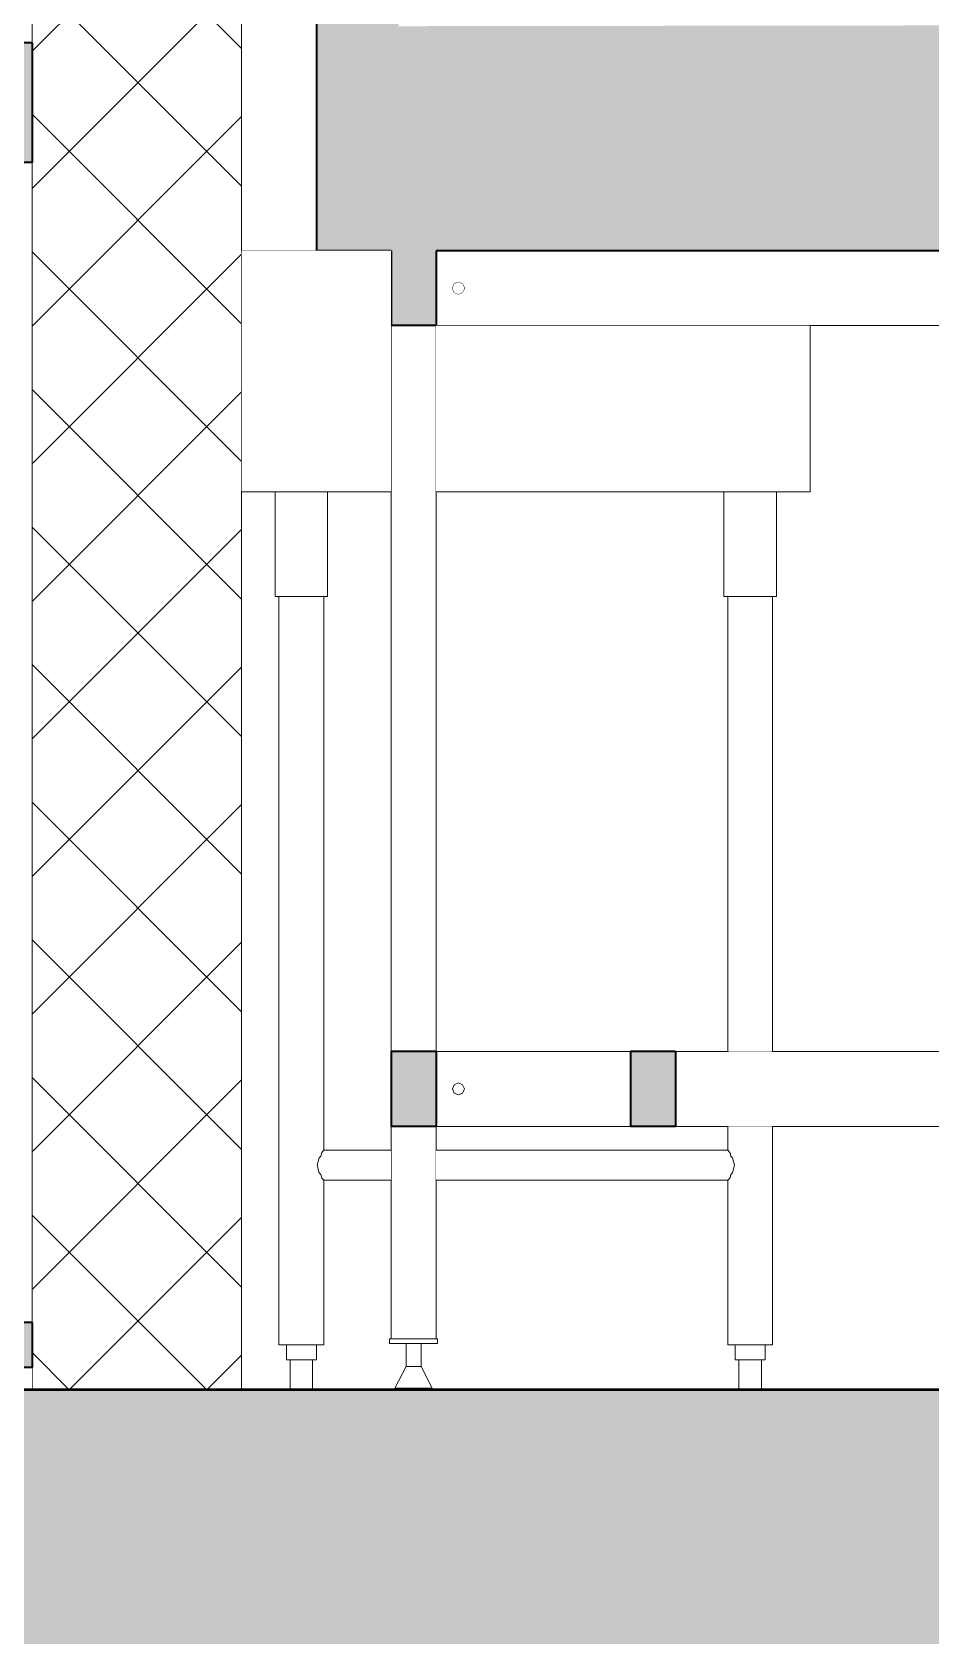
# Model space of a CAD drawing. Header units: millimetres. Extents: x -48147 to 1403542, y -455564 to 18123.
# Drawn here: x 1382604 to 1383205, y -450157 to -449085 of the extents above; entities that cross this region are included whole.
import ezdxf

# ---------------------------------------------------------------- set-up
doc = ezdxf.new("R2010")
doc.units = ezdxf.units.MM
doc.header["$MEASUREMENT"] = 0
doc.linetypes.add('Dashed', pattern=[2822.222233, 1411.111116, -1411.111116])
doc.linetypes.add('Wipeout_Contour', pattern=[1000, 0, -1000])
for name, color, linetype, lineweight, true_color in [('0_Pen_No__105', 7, 'Continuous', 15, 0xa6a6a6), ('A-230-M_FLOOR.IFC Import_Pen_No__109', 7, 'Continuous', 15, 0xa6a6a6), ('A-230-M_FLOOR.IFC Import_Pen_No__29', 7, 'Continuous', 50, 0x2a2a2a), ('New_A-25-M_Wall_Int_Pen_No__107', 7, 'Continuous', 15, 0xa6a6a6), ('New_A-35-M_FFE_Fixed_Pen_No__104', 7, 'Continuous', 15, 0xa6a6a6), ('New_A-35-M_FFE_Fixed_Pen_No__44', 7, 'Continuous', 35, 0x444444), ('New_A-35-M_FFE_Fixed_Pen_No__75', 7, 'Continuous', 20, 0x606060)]:
    doc.layers.add(name, color=color, linetype=linetype, lineweight=lineweight, true_color=true_color)
for name, color, linetype in [('A-230-M_FLOOR.IFC Import', 7, 'Continuous'), ('New_A-25-M_Wall_Int', 7, 'Continuous'), ('New_A-35-M_FFE_Fixed', 7, 'Continuous')]:
    doc.layers.add(name, color=color, linetype=linetype)
doc.layers.add('New_A-25-M_Wall_Int_Pen_No__1', color=7, linetype='Continuous', lineweight=13)
doc.layers.add('New_A-35-M_FFE_Fixed_Pen_No__1', color=7, linetype='Continuous', lineweight=13)

# ---------------------------------------------------------------- blocks, each defined once
blk = doc.blocks.new('Section Elem_76_1', base_point=(1418663.2, -449992.5))
at = {"color": 254, "linetype": 'Wipeout_Contour', "lineweight": 0, "ltscale": 36363434.3438254}
blk.add_wipeout([(1382744.3, -446992.5), (1382744.3, -447572.5), (1383452.9, -447572.5), (1383462.1, -447700), (1383463.3, -447702.5), (1383453.9, -447572.5), (1383553.9, -447572.5), (1383558.9, -447572.2), (1383587.9, -447972.2), (1383582.9, -447972.5), (1383674.3, -449231.5), (1383574.3, -449231.5), (1383572.8, -449211.5), (1383571.8, -449211.5), (1383573.3, -449231.5), (1383544.3, -449231.5), (1383544.3, -449958.5), (1383545.3, -449958.5), (1383545.3, -449961.5), (1383534.3, -449961.5), (1383534.3, -449977), (1383541.8, -449991.5), (1383541.8, -449992.5), (1384899.2, -449992.5), (1384899.2, -446992.5)], dxfattribs=at).dxf.layer = 'New_A-25-M_Wall_Int'
at = {"color": 254, "linetype": 'Wipeout_Contour', "lineweight": 0, "ltscale": 11635253.13459383}
blk.add_wipeout([(1383101.8, -449462.5), (1383099.3, -449462.5), (1383099.3, -449766.5), (1383514.3, -449766.5), (1383514.3, -449281.5), (1383124.3, -449281.5), (1383124.3, -449392.5), (1383101.8, -449392.5)], dxfattribs=at).dxf.layer = 'New_A-25-M_Wall_Int'
at = {"color": 254, "linetype": 'Wipeout_Contour', "lineweight": 0, "ltscale": 14540712.39227851}
blk.add_wipeout([(1382766.8, -449392.5), (1382744.3, -449392.5), (1382744.3, -449992.5), (1382776.8, -449992.5), (1382776.8, -449972.5), (1382774.3, -449972.5), (1382774.3, -449962.5), (1382769.3, -449962.5), (1382769.3, -449462.5), (1382766.8, -449462.5)], dxfattribs=at).dxf.layer = 'New_A-25-M_Wall_Int'
at = {"color": 254, "linetype": 'Wipeout_Contour', "lineweight": 0, "ltscale": 8724347.494460471}
blk.add_wipeout([(1382801.8, -449462.5), (1382799.3, -449462.5), (1382799.3, -449832.5), (1382844.3, -449832.5), (1382844.3, -449392.5), (1382801.8, -449392.5)], dxfattribs=at).dxf.layer = 'New_A-25-M_Wall_Int'
at = {"color": 254, "linetype": 'Wipeout_Contour', "lineweight": 0, "ltscale": 8725379.560985047}
blk.add_wipeout([(1382874.3, -449392.5), (1382874.3, -449766.5), (1383069.3, -449766.5), (1383069.3, -449462.5), (1383066.8, -449462.5), (1383066.8, -449392.5)], dxfattribs=at).dxf.layer = 'New_A-25-M_Wall_Int'
at = {"color": 254, "linetype": 'Wipeout_Contour', "lineweight": 0, "ltscale": 11633593.17011521}
blk.add_wipeout([(1382885.3, -449791.5), (1382886.4, -449794.4), (1382889.3, -449795.5), (1382892.1, -449794.4), (1382893.3, -449791.5), (1382892.1, -449788.7), (1382889.3, -449787.5), (1382886.4, -449788.7)], dxfattribs=at).dxf.layer = 'New_A-25-M_Wall_Int'
at = {"color": 254, "linetype": 'Wipeout_Contour', "lineweight": 0, "ltscale": 5817151.231952884}
blk.add_wipeout([(1382874.3, -449832.5), (1383069.3, -449832.5), (1383069.3, -449816.5), (1382874.3, -449816.5)], dxfattribs=at).dxf.layer = 'New_A-25-M_Wall_Int'
at = {"color": 254, "linetype": 'Wipeout_Contour', "lineweight": 0, "ltscale": 20365424.71382588}
blk.add_wipeout([(1383091.8, -449972.5), (1383091.8, -449992.5), (1383516.8, -449992.5), (1383516.8, -449991.5), (1383524.3, -449977), (1383524.3, -449961.5), (1383513.3, -449961.5), (1383513.3, -449958.5), (1383514.3, -449958.5), (1383514.3, -449816.5), (1383099.3, -449816.5), (1383099.3, -449962.5), (1383094.3, -449962.5), (1383094.3, -449972.5)], dxfattribs=at).dxf.layer = 'New_A-25-M_Wall_Int'
at = {"color": 254, "linetype": 'Wipeout_Contour', "lineweight": 0, "ltscale": 20358638.58444633}
blk.add_wipeout([(1382791.8, -449972.5), (1382791.8, -449992.5), (1382846.8, -449992.5), (1382846.8, -449991.5), (1382854.3, -449977), (1382854.3, -449961.5), (1382843.3, -449961.5), (1382843.3, -449958.5), (1382844.3, -449958.5), (1382844.3, -449852.5), (1382799.3, -449852.5), (1382799.3, -449962.5), (1382794.3, -449962.5), (1382794.3, -449972.5)], dxfattribs=at).dxf.layer = 'New_A-25-M_Wall_Int'
at = {"color": 254, "linetype": 'Wipeout_Contour', "lineweight": 0, "ltscale": 20360412.29561377}
blk.add_wipeout([(1382875.3, -449961.5), (1382864.3, -449961.5), (1382864.3, -449977), (1382871.8, -449991.5), (1382871.8, -449992.5), (1383076.8, -449992.5), (1383076.8, -449972.5), (1383074.3, -449972.5), (1383074.3, -449962.5), (1383069.3, -449962.5), (1383069.3, -449852.5), (1382874.3, -449852.5), (1382874.3, -449958.5), (1382875.3, -449958.5)], dxfattribs=at).dxf.layer = 'New_A-25-M_Wall_Int'
blk = doc.blocks.new('Section Elem_83_1', base_point=(1418663.2, -449992.5))
at = {"layer": 'New_A-35-M_FFE_Fixed_Pen_No__1', "linetype": 'Continuous'}
for p, q in [((1382886.4, -449253.7), (1382885.3, -449256.5)), ((1382889.3, -449252.5), (1382886.4, -449253.7)), ((1382892.1, -449253.7), (1382889.3, -449252.5)), ((1382893.3, -449256.5), (1382892.1, -449253.7)), ((1382885.3, -449256.5), (1382886.4, -449259.4)), ((1382886.4, -449259.4), (1382889.3, -449260.5)), ((1382889.3, -449260.5), (1382892.1, -449259.4)), ((1382892.1, -449259.4), (1382893.3, -449256.5)), ((1382886.4, -449788.7), (1382885.3, -449791.5)), ((1382889.3, -449787.5), (1382886.4, -449788.7)), ((1382892.1, -449788.7), (1382889.3, -449787.5)), ((1382893.3, -449791.5), (1382892.1, -449788.7)), ((1382885.3, -449791.5), (1382886.4, -449794.4)), ((1382886.4, -449794.4), (1382889.3, -449795.5)), ((1382889.3, -449795.5), (1382892.1, -449794.4)), ((1382892.1, -449794.4), (1382893.3, -449791.5))]:
    blk.add_line(p, q, dxfattribs=at)
at = {"layer": 'New_A-35-M_FFE_Fixed_Pen_No__44', "linetype": 'Continuous'}
blk.add_line((1383004.3, -449766.5), (1383004.3, -449816.5), dxfattribs=at)
at = {"color": 254, "linetype": 'Wipeout_Contour', "lineweight": 0, "ltscale": 14536719.58055983}
blk.add_wipeout([(1382744.3, -447572.5), (1382744.3, -449231.5), (1382794.3, -449231.5), (1382794.3, -447682.5), (1382829.3, -447682.5), (1382829.3, -447647.5), (1383079.3, -447647.5), (1383079.3, -447682.5), (1383194.3, -447682.5), (1383194.3, -447572.5)], dxfattribs=at).dxf.layer = 'New_A-35-M_FFE_Fixed'
at = {"color": 254, "linetype": 'Wipeout_Contour', "lineweight": 0, "ltscale": 5816351.669195553}
blk.add_wipeout([(1382844.3, -449281.5), (1382844.3, -449766.5), (1382874.3, -449766.5), (1382874.3, -449281.5)], dxfattribs=at).dxf.layer = 'New_A-35-M_FFE_Fixed'
at = {"color": 254, "linetype": 'Wipeout_Contour', "lineweight": 0, "ltscale": 5818261.095873208}
blk.add_wipeout([(1383514.3, -449766.5), (1383034.3, -449766.5), (1383034.3, -449816.5), (1383514.3, -449816.5)], dxfattribs=at).dxf.layer = 'New_A-35-M_FFE_Fixed'
at = {"color": 254, "linetype": 'Wipeout_Contour', "lineweight": 0, "ltscale": 5816886.196015237}
blk.add_wipeout([(1382855.7, -449961.5), (1382854.3, -449961.5), (1382854.3, -449977), (1382855.7, -449977)], dxfattribs=at).dxf.layer = 'New_A-35-M_FFE_Fixed'
at = {"layer": 'New_A-35-M_FFE_Fixed_Pen_No__104', "linetype": 'Continuous'}
for points in [[(1382794.3, -447702.5), (1382794.3, -449231.5), (1382849.3, -449231.5), (1382849.3, -447702.5)], [(1383595.6, -449111.5), (1383595.6, -449110.5), (1383586.8, -449089.3), (1383565.6, -449080.5), (1382849.3, -449081.5), (1382849.3, -449111.5)], [(1382849.3, -449231.5), (1383565.6, -449231.5), (1383565.6, -449111.5), (1382849.3, -449111.5)], [(1382874.3, -449281.5), (1382874.3, -449231.5), (1382844.3, -449231.5), (1382844.3, -449281.5)], [(1383034.3, -449816.5), (1383034.3, -449766.5), (1383004.3, -449766.5), (1383004.3, -449816.5)]]:
    blk.add_hatch(color=256, dxfattribs=at).paths.add_polyline_path(points)
at = {"layer": 'New_A-35-M_FFE_Fixed_Pen_No__1', "linetype": 'Continuous'}
for p, q in [((1382744.3, -449231.5), (1382794.3, -449231.5)), ((1382844.3, -449766.5), (1382844.3, -449281.5)), ((1382874.3, -449766.5), (1382874.3, -449281.5)), ((1382874.3, -449281.5), (1383514.3, -449281.5)), ((1383004.3, -449766.5), (1382874.3, -449766.5)), ((1383514.3, -449766.5), (1383034.3, -449766.5)), ((1383514.3, -449816.5), (1383034.3, -449816.5))]:
    blk.add_line(p, q, dxfattribs=at)
at = {"layer": 'New_A-35-M_FFE_Fixed_Pen_No__44', "linetype": 'Continuous'}
for p, q in [((1382844.3, -449231.5), (1382794.3, -449231.5)), ((1382844.3, -449231.5), (1382844.3, -449281.5)), ((1382874.3, -449231.5), (1382874.3, -449281.5)), ((1383565.6, -449231.5), (1382874.3, -449231.5)), ((1382874.3, -449281.5), (1382844.3, -449281.5)), ((1382874.3, -449766.5), (1382844.3, -449766.5)), ((1383034.3, -449766.5), (1383004.3, -449766.5)), ((1383034.3, -449766.5), (1383034.3, -449816.5)), ((1383034.3, -449816.5), (1383004.3, -449816.5))]:
    blk.add_line(p, q, dxfattribs=at)
at = {"layer": 'New_A-35-M_FFE_Fixed_Pen_No__44', "linetype": 'Continuous', "flags": 128}
blk.add_lwpolyline([(1382794.3, -447682.5), (1382794.3, -447702.5), (1382794.3, -449231.5)], dxfattribs=at)
at = {"color": 254, "linetype": 'Wipeout_Contour', "lineweight": 0, "ltscale": 5816895.705264596}
blk.add_wipeout([(1382859.3, -449961.5), (1382855.7, -449961.5), (1382855.7, -449977), (1382859.3, -449977)], dxfattribs=at).dxf.layer = 'New_A-35-M_FFE_Fixed'
at = {"color": 254, "linetype": 'Wipeout_Contour', "lineweight": 0, "ltscale": 5816909.153372833}
blk.add_wipeout([(1382862.8, -449961.5), (1382859.3, -449961.5), (1382859.3, -449977), (1382862.8, -449977)], dxfattribs=at).dxf.layer = 'New_A-35-M_FFE_Fixed'
at = {"color": 254, "linetype": 'Wipeout_Contour', "lineweight": 0, "ltscale": 5816918.662620527}
blk.add_wipeout([(1382864.3, -449961.5), (1382862.8, -449961.5), (1382862.8, -449977), (1382864.3, -449977)], dxfattribs=at).dxf.layer = 'New_A-35-M_FFE_Fixed'
at = {"color": 254, "linetype": 'Wipeout_Contour', "lineweight": 0, "ltscale": 5816892.353719939}
blk.add_wipeout([(1382855.7, -449977), (1382854.3, -449977), (1382846.8, -449991.5), (1382850.4, -449991.5)], dxfattribs=at).dxf.layer = 'New_A-35-M_FFE_Fixed'
at = {"color": 254, "linetype": 'Wipeout_Contour', "lineweight": 0, "ltscale": 5816890.980787981}
blk.add_wipeout([(1382843.3, -449961.5), (1382875.3, -449961.5), (1382875.3, -449958.5), (1382843.3, -449958.5)], dxfattribs=at).dxf.layer = 'New_A-35-M_FFE_Fixed'
at = {"color": 254, "linetype": 'Wipeout_Contour', "lineweight": 0, "ltscale": 5816908.65730663}
blk.add_wipeout([(1382859.3, -449977), (1382855.7, -449977), (1382850.4, -449991.5), (1382859.3, -449991.5)], dxfattribs=at).dxf.layer = 'New_A-35-M_FFE_Fixed'
at = {"color": 254, "linetype": 'Wipeout_Contour', "lineweight": 0, "ltscale": 5816801.263180453}
blk.add_wipeout([(1382844.3, -449958.5), (1382874.3, -449958.5), (1382874.3, -449816.5), (1382844.3, -449816.5)], dxfattribs=at).dxf.layer = 'New_A-35-M_FFE_Fixed'
at = {"color": 254, "linetype": 'Wipeout_Contour', "lineweight": 0, "ltscale": 5816933.332511218}
blk.add_wipeout([(1382862.8, -449977), (1382859.3, -449977), (1382859.3, -449991.5), (1382868.1, -449991.5)], dxfattribs=at).dxf.layer = 'New_A-35-M_FFE_Fixed'
at = {"color": 254, "linetype": 'Wipeout_Contour', "lineweight": 0, "ltscale": 5816890.004234336}
blk.add_wipeout([(1382850.4, -449991.5), (1382846.8, -449991.5), (1382846.8, -449992.5), (1382850.4, -449992.5)], dxfattribs=at).dxf.layer = 'New_A-35-M_FFE_Fixed'
at = {"layer": 'New_A-35-M_FFE_Fixed_Pen_No__104', "linetype": 'Continuous'}
blk.add_hatch(color=256, dxfattribs=at).paths.add_polyline_path([(1382874.3, -449816.5), (1382874.3, -449766.5), (1382844.3, -449766.5), (1382844.3, -449816.5)])
at = {"layer": 'New_A-35-M_FFE_Fixed_Pen_No__1', "linetype": 'Continuous'}
for p, q in [((1382844.3, -449958.5), (1382844.3, -449816.5)), ((1382874.3, -449958.5), (1382874.3, -449816.5)), ((1383004.3, -449816.5), (1382874.3, -449816.5)), ((1382843.3, -449958.5), (1382875.3, -449958.5)), ((1382843.3, -449961.5), (1382843.3, -449958.5)), ((1382843.3, -449961.5), (1382875.3, -449961.5)), ((1382854.3, -449961.5), (1382854.3, -449977)), ((1382875.3, -449961.5), (1382875.3, -449958.5)), ((1382854.3, -449977), (1382855.7, -449977))]:
    blk.add_line(p, q, dxfattribs=at)
at = {"layer": 'New_A-35-M_FFE_Fixed_Pen_No__44', "linetype": 'Continuous'}
for p, q in [((1382844.3, -449766.5), (1382844.3, -449816.5)), ((1382874.3, -449766.5), (1382874.3, -449816.5)), ((1382874.3, -449816.5), (1382844.3, -449816.5))]:
    blk.add_line(p, q, dxfattribs=at)
at = {"color": 254, "linetype": 'Wipeout_Contour', "lineweight": 0, "ltscale": 5816949.636098187}
blk.add_wipeout([(1382864.3, -449977), (1382862.8, -449977), (1382868.1, -449991.5), (1382871.8, -449991.5)], dxfattribs=at).dxf.layer = 'New_A-35-M_FFE_Fixed'
at = {"layer": 'New_A-35-M_FFE_Fixed_Pen_No__1', "linetype": 'Continuous'}
for p, q in [((1382864.3, -449961.5), (1382864.3, -449977)), ((1382855.7, -449977), (1382859.3, -449977)), ((1382859.3, -449977), (1382862.8, -449977)), ((1382862.8, -449977), (1382864.3, -449977))]:
    blk.add_line(p, q, dxfattribs=at)
at = {"color": 254, "linetype": 'Wipeout_Contour', "lineweight": 0, "ltscale": 5816913.777236488}
blk.add_wipeout([(1382859.3, -449991.5), (1382850.4, -449991.5), (1382850.4, -449992.5), (1382859.3, -449992.5)], dxfattribs=at).dxf.layer = 'New_A-35-M_FFE_Fixed'
at = {"layer": 'New_A-35-M_FFE_Fixed_Pen_No__1', "linetype": 'Continuous'}
for q in [(1382850.4, -449991.5), (1382846.8, -449992.5)]:
    blk.add_line((1382846.8, -449991.5), q, dxfattribs=at)
at = {"color": 254, "linetype": 'Wipeout_Contour', "lineweight": 0, "ltscale": 5816947.397344331}
blk.add_wipeout([(1382868.1, -449991.5), (1382859.3, -449991.5), (1382859.3, -449992.5), (1382868.1, -449992.5)], dxfattribs=at).dxf.layer = 'New_A-35-M_FFE_Fixed'
at = {"layer": 'New_A-35-M_FFE_Fixed_Pen_No__1', "linetype": 'Continuous'}
for p, q in [((1382854.3, -449977), (1382846.8, -449991.5)), ((1382850.4, -449991.5), (1382859.3, -449991.5))]:
    blk.add_line(p, q, dxfattribs=at)
at = {"color": 254, "linetype": 'Wipeout_Contour', "lineweight": 0, "ltscale": 5816971.170354661}
blk.add_wipeout([(1382871.8, -449991.5), (1382868.1, -449991.5), (1382868.1, -449992.5), (1382871.8, -449992.5)], dxfattribs=at).dxf.layer = 'New_A-35-M_FFE_Fixed'
at = {"layer": 'New_A-35-M_FFE_Fixed_Pen_No__1', "linetype": 'Continuous'}
for p, q in [((1382864.3, -449977), (1382871.8, -449991.5)), ((1382859.3, -449991.5), (1382868.1, -449991.5)), ((1382868.1, -449991.5), (1382871.8, -449991.5)), ((1382871.8, -449991.5), (1382871.8, -449992.5))]:
    blk.add_line(p, q, dxfattribs=at)
blk = doc.blocks.new('Section Elem_84_1', base_point=(1418663.2, -449992.5))
at = {"color": 254, "linetype": 'Wipeout_Contour', "lineweight": 0, "ltscale": 5814007.385737221}
blk.add_wipeout([(1382604.3, -446392.5), (1382604.3, -449992.5), (1382744.3, -449992.5), (1382744.3, -446392.5)], dxfattribs=at).dxf.layer = 'New_A-25-M_Wall_Int'
at = {"layer": 'New_A-25-M_Wall_Int_Pen_No__107', "linetype": 'Continuous'}
h = blk.add_hatch(dxfattribs=at)
h.set_pattern_fill('Concrete_Block_0001', color=256, style=0, pattern_type=2)
h.set_pattern_definition([(45, (1418663.25, -449992.53), (-45.96194, 45.96194), []), (135, (1418663.25, -449992.53), (45.96194, 45.96194), [])])
h.paths.add_polyline_path([(1382604.3, -446392.5), (1382604.3, -449992.5), (1382744.3, -449992.5), (1382744.3, -446392.5)])
at = {"layer": 'New_A-25-M_Wall_Int_Pen_No__1', "linetype": 'Continuous'}
for p, q in [((1382604.3, -446992.5), (1382604.3, -449092.5)), ((1382744.3, -446992.5), (1382744.3, -449992.5)), ((1382604.3, -449172.5), (1382604.3, -449947.5)), ((1382604.3, -449977.5), (1382604.3, -449992.5))]:
    blk.add_line(p, q, dxfattribs=at)
blk = doc.blocks.new('Section Elem_88_1', base_point=(1418663.2, -449992.5))
at = {"color": 254, "linetype": 'Wipeout_Contour', "lineweight": 0, "ltscale": 5815842.23020571}
blk.add_wipeout([(1382744.3, -449231.5), (1382744.3, -449392.5), (1382844.3, -449392.5), (1382844.3, -449231.5)], dxfattribs=at).dxf.layer = 'New_A-35-M_FFE_Fixed'
at = {"color": 254, "linetype": 'Wipeout_Contour', "lineweight": 0, "ltscale": 11632270.05528617}
blk.add_wipeout([(1382885.3, -449256.5), (1382886.4, -449259.4), (1382889.3, -449260.5), (1382892.1, -449259.4), (1382893.3, -449256.5), (1382892.1, -449253.7), (1382889.3, -449252.5), (1382886.4, -449253.7)], dxfattribs=at).dxf.layer = 'New_A-35-M_FFE_Fixed'
at = {"color": 254, "linetype": 'Wipeout_Contour', "lineweight": 0, "ltscale": 5816652.996244668}
blk.add_wipeout([(1382874.3, -449281.5), (1382874.3, -449392.5), (1383124.3, -449392.5), (1383124.3, -449281.5)], dxfattribs=at).dxf.layer = 'New_A-35-M_FFE_Fixed'
at = {"color": 254, "linetype": 'Wipeout_Contour', "lineweight": 0, "ltscale": 5817266.209773341}
blk.add_wipeout([(1383071.3, -449462.5), (1383069.3, -449462.5), (1383069.3, -449766.5), (1383071.3, -449766.5)], dxfattribs=at).dxf.layer = 'New_A-35-M_FFE_Fixed'
at = {"color": 254, "linetype": 'Wipeout_Contour', "lineweight": 0, "ltscale": 5816590.083288718}
blk.add_wipeout([(1382799.3, -449832.5), (1382797.9, -449833.9), (1382844.3, -449833.9), (1382844.3, -449832.5)], dxfattribs=at).dxf.layer = 'New_A-35-M_FFE_Fixed'
at = {"color": 254, "linetype": 'Wipeout_Contour', "lineweight": 0, "ltscale": 5817163.239463782}
blk.add_wipeout([(1382874.3, -449833.9), (1383070.6, -449833.9), (1383069.3, -449832.5), (1382874.3, -449832.5)], dxfattribs=at).dxf.layer = 'New_A-35-M_FFE_Fixed'
at = {"color": 254, "linetype": 'Wipeout_Contour', "lineweight": 0, "ltscale": 7270736.783671953}
blk.add_wipeout([(1382796.1, -449847.5), (1382797.3, -449848.7), (1382797.9, -449851.2), (1382844.3, -449851.2), (1382844.3, -449847.5)], dxfattribs=at).dxf.layer = 'New_A-35-M_FFE_Fixed'
at = {"color": 254, "linetype": 'Wipeout_Contour', "lineweight": 0, "ltscale": 7271575.634905817}
blk.add_wipeout([(1383072.4, -449847.5), (1382874.3, -449847.5), (1382874.3, -449851.2), (1383070.6, -449851.2), (1383071.3, -449848.7)], dxfattribs=at).dxf.layer = 'New_A-35-M_FFE_Fixed'
at = {"color": 254, "linetype": 'Wipeout_Contour', "lineweight": 0, "ltscale": 5816606.936141591}
blk.add_wipeout([(1382776.8, -449992.5), (1382777.8, -449992.5), (1382777.8, -449972.5), (1382776.8, -449972.5)], dxfattribs=at).dxf.layer = 'New_A-35-M_FFE_Fixed'
at = {"color": 254, "linetype": 'Wipeout_Contour', "lineweight": 0, "ltscale": 5817748.048119596}
blk.add_wipeout([(1383076.8, -449992.5), (1383077.8, -449992.5), (1383077.8, -449972.5), (1383076.8, -449972.5)], dxfattribs=at).dxf.layer = 'New_A-35-M_FFE_Fixed'
at = {"layer": 'New_A-35-M_FFE_Fixed_Pen_No__75', "linetype": 'Continuous'}
blk.add_line((1383124.3, -449281.5), (1383124.3, -449392.5), dxfattribs=at)
at = {"color": 254, "linetype": 'Wipeout_Contour', "lineweight": 0, "ltscale": 5817280.474949745}
blk.add_wipeout([(1383071.3, -449462.5), (1383071.3, -449766.5), (1383076.8, -449766.5), (1383076.8, -449462.5)], dxfattribs=at).dxf.layer = 'New_A-35-M_FFE_Fixed'
at = {"color": 254, "linetype": 'Wipeout_Contour', "lineweight": 0, "ltscale": 7270716.182236446}
blk.add_wipeout([(1382797.3, -449836.4), (1382796.1, -449837.5), (1382844.3, -449837.5), (1382844.3, -449833.9), (1382797.9, -449833.9)], dxfattribs=at).dxf.layer = 'New_A-35-M_FFE_Fixed'
at = {"color": 254, "linetype": 'Wipeout_Contour', "lineweight": 0, "ltscale": 7271555.035812099}
blk.add_wipeout([(1382874.3, -449833.9), (1382874.3, -449837.5), (1383072.4, -449837.5), (1383071.3, -449836.4), (1383070.6, -449833.9)], dxfattribs=at).dxf.layer = 'New_A-35-M_FFE_Fixed'
at = {"color": 254, "linetype": 'Wipeout_Contour', "lineweight": 0, "ltscale": 5816613.17353758}
blk.add_wipeout([(1382797.9, -449851.2), (1382799.3, -449852.5), (1382844.3, -449852.5), (1382844.3, -449851.2)], dxfattribs=at).dxf.layer = 'New_A-35-M_FFE_Fixed'
at = {"color": 254, "linetype": 'Wipeout_Contour', "lineweight": 0, "ltscale": 5817186.327438415}
blk.add_wipeout([(1382874.3, -449852.5), (1383069.3, -449852.5), (1383070.6, -449851.2), (1382874.3, -449851.2)], dxfattribs=at).dxf.layer = 'New_A-35-M_FFE_Fixed'
at = {"color": 254, "linetype": 'Wipeout_Contour', "lineweight": 0, "ltscale": 5816614.068021092}
blk.add_wipeout([(1382777.8, -449992.5), (1382780.5, -449992.5), (1382780.5, -449972.5), (1382777.8, -449972.5)], dxfattribs=at).dxf.layer = 'New_A-35-M_FFE_Fixed'
at = {"color": 254, "linetype": 'Wipeout_Contour', "lineweight": 0, "ltscale": 5817755.180147219}
blk.add_wipeout([(1383077.8, -449992.5), (1383080.5, -449992.5), (1383080.5, -449972.5), (1383077.8, -449972.5)], dxfattribs=at).dxf.layer = 'New_A-35-M_FFE_Fixed'
at = {"color": 254, "linetype": 'Wipeout_Contour', "lineweight": 0, "ltscale": 5817026.101946872}
blk.add_wipeout([(1383066.8, -449462.5), (1383069.1, -449462.5), (1383069.1, -449392.5), (1383066.8, -449392.5)], dxfattribs=at).dxf.layer = 'New_A-35-M_FFE_Fixed'
at = {"color": 254, "linetype": 'Wipeout_Contour', "lineweight": 0, "ltscale": 5817305.182942064}
blk.add_wipeout([(1383076.8, -449462.5), (1383076.8, -449766.5), (1383084.3, -449766.5), (1383084.3, -449462.5)], dxfattribs=at).dxf.layer = 'New_A-35-M_FFE_Fixed'
at = {"color": 254, "linetype": 'Wipeout_Contour', "lineweight": 0, "ltscale": 5816592.507807374}
blk.add_wipeout([(1382796.1, -449837.5), (1382794.8, -449842.5), (1382844.3, -449842.5), (1382844.3, -449837.5)], dxfattribs=at).dxf.layer = 'New_A-35-M_FFE_Fixed'
at = {"color": 254, "linetype": 'Wipeout_Contour', "lineweight": 0, "ltscale": 5817177.71894455}
blk.add_wipeout([(1382874.3, -449842.5), (1383073.8, -449842.5), (1383072.4, -449837.5), (1382874.3, -449837.5)], dxfattribs=at).dxf.layer = 'New_A-35-M_FFE_Fixed'
at = {"color": 254, "linetype": 'Wipeout_Contour', "lineweight": 0, "ltscale": 5816626.420797277}
blk.add_wipeout([(1382780.5, -449992.5), (1382784.3, -449992.5), (1382784.3, -449972.5), (1382780.5, -449972.5)], dxfattribs=at).dxf.layer = 'New_A-35-M_FFE_Fixed'
at = {"color": 254, "linetype": 'Wipeout_Contour', "lineweight": 0, "ltscale": 5817767.533179956}
blk.add_wipeout([(1383080.5, -449992.5), (1383084.3, -449992.5), (1383084.3, -449972.5), (1383080.5, -449972.5)], dxfattribs=at).dxf.layer = 'New_A-35-M_FFE_Fixed'
at = {"color": 254, "linetype": 'Wipeout_Contour', "lineweight": 0, "ltscale": 5817042.745299831}
blk.add_wipeout([(1383069.1, -449462.5), (1383075.5, -449462.5), (1383075.5, -449392.5), (1383069.1, -449392.5)], dxfattribs=at).dxf.layer = 'New_A-35-M_FFE_Fixed'
at = {"color": 254, "linetype": 'Wipeout_Contour', "lineweight": 0, "ltscale": 5817333.713274885}
blk.add_wipeout([(1383084.3, -449462.5), (1383084.3, -449766.5), (1383091.8, -449766.5), (1383091.8, -449462.5)], dxfattribs=at).dxf.layer = 'New_A-35-M_FFE_Fixed'
at = {"color": 254, "linetype": 'Wipeout_Contour', "lineweight": 0, "ltscale": 7271911.703600282}
blk.add_wipeout([(1383069.3, -449816.5), (1383069.3, -449832.5), (1383070.6, -449833.9), (1383071.3, -449836.4), (1383071.3, -449816.5)], dxfattribs=at).dxf.layer = 'New_A-35-M_FFE_Fixed'
at = {"color": 254, "linetype": 'Wipeout_Contour', "lineweight": 0, "ltscale": 5816598.694826506}
blk.add_wipeout([(1382794.8, -449842.5), (1382796.1, -449847.5), (1382844.3, -449847.5), (1382844.3, -449842.5)], dxfattribs=at).dxf.layer = 'New_A-35-M_FFE_Fixed'
at = {"color": 254, "linetype": 'Wipeout_Contour', "lineweight": 0, "ltscale": 5817183.905343993}
blk.add_wipeout([(1382874.3, -449847.5), (1383072.4, -449847.5), (1383073.8, -449842.5), (1382874.3, -449842.5)], dxfattribs=at).dxf.layer = 'New_A-35-M_FFE_Fixed'
at = {"color": 254, "linetype": 'Wipeout_Contour', "lineweight": 0, "ltscale": 5816579.49731981}
blk.add_wipeout([(1382774.3, -449972.5), (1382775.6, -449972.5), (1382775.6, -449962.5), (1382774.3, -449962.5)], dxfattribs=at).dxf.layer = 'New_A-35-M_FFE_Fixed'
at = {"color": 254, "linetype": 'Wipeout_Contour', "lineweight": 0, "ltscale": 5816640.684555779}
blk.add_wipeout([(1382784.3, -449992.5), (1382788, -449992.5), (1382788, -449972.5), (1382784.3, -449972.5)], dxfattribs=at).dxf.layer = 'New_A-35-M_FFE_Fixed'
at = {"color": 254, "linetype": 'Wipeout_Contour', "lineweight": 0, "ltscale": 5817720.612755287}
blk.add_wipeout([(1383074.3, -449972.5), (1383075.6, -449972.5), (1383075.6, -449962.5), (1383074.3, -449962.5)], dxfattribs=at).dxf.layer = 'New_A-35-M_FFE_Fixed'
at = {"color": 254, "linetype": 'Wipeout_Contour', "lineweight": 0, "ltscale": 5817781.797234694}
blk.add_wipeout([(1383084.3, -449992.5), (1383088, -449992.5), (1383088, -449972.5), (1383084.3, -449972.5)], dxfattribs=at).dxf.layer = 'New_A-35-M_FFE_Fixed'
at = {"layer": 'New_A-35-M_FFE_Fixed_Pen_No__75', "linetype": 'Continuous'}
for p, q in [((1383066.8, -449462.5), (1383066.8, -449392.5)), ((1383066.8, -449462.5), (1383069.1, -449462.5)), ((1383069.3, -449766.5), (1383069.3, -449462.5))]:
    blk.add_line(p, q, dxfattribs=at)
at = {"color": 254, "linetype": 'Wipeout_Contour', "lineweight": 0, "ltscale": 5817071.572435646}
blk.add_wipeout([(1383075.5, -449462.5), (1383084.3, -449462.5), (1383084.3, -449392.5), (1383075.5, -449392.5)], dxfattribs=at).dxf.layer = 'New_A-35-M_FFE_Fixed'
at = {"color": 254, "linetype": 'Wipeout_Contour', "lineweight": 0, "ltscale": 5817358.421288571}
blk.add_wipeout([(1383091.8, -449462.5), (1383091.8, -449766.5), (1383097.3, -449766.5), (1383097.3, -449462.5)], dxfattribs=at).dxf.layer = 'New_A-35-M_FFE_Fixed'
at = {"color": 254, "linetype": 'Wipeout_Contour', "lineweight": 0, "ltscale": 5816589.006521598}
blk.add_wipeout([(1382775.6, -449972.5), (1382779.3, -449972.5), (1382779.3, -449962.5), (1382775.6, -449962.5)], dxfattribs=at).dxf.layer = 'New_A-35-M_FFE_Fixed'
at = {"color": 254, "linetype": 'Wipeout_Contour', "lineweight": 0, "ltscale": 5816653.037334023}
blk.add_wipeout([(1382788, -449992.5), (1382790.8, -449992.5), (1382790.8, -449972.5), (1382788, -449972.5)], dxfattribs=at).dxf.layer = 'New_A-35-M_FFE_Fixed'
at = {"color": 254, "linetype": 'Wipeout_Contour', "lineweight": 0, "ltscale": 5817730.122154558}
blk.add_wipeout([(1383075.6, -449972.5), (1383079.3, -449972.5), (1383079.3, -449962.5), (1383075.6, -449962.5)], dxfattribs=at).dxf.layer = 'New_A-35-M_FFE_Fixed'
at = {"color": 254, "linetype": 'Wipeout_Contour', "lineweight": 0, "ltscale": 5817794.150269489}
blk.add_wipeout([(1383088, -449992.5), (1383090.8, -449992.5), (1383090.8, -449972.5), (1383088, -449972.5)], dxfattribs=at).dxf.layer = 'New_A-35-M_FFE_Fixed'
at = {"layer": 'New_A-35-M_FFE_Fixed_Pen_No__75', "linetype": 'Continuous'}
blk.add_line((1383069.1, -449462.5), (1383075.5, -449462.5), dxfattribs=at)
at = {"color": 254, "linetype": 'Wipeout_Contour', "lineweight": 0, "ltscale": 5816246.283991954}
blk.add_wipeout([(1382769.3, -449962.5), (1382771.3, -449962.5), (1382771.3, -449462.5), (1382769.3, -449462.5)], dxfattribs=at).dxf.layer = 'New_A-35-M_FFE_Fixed'
at = {"color": 254, "linetype": 'Wipeout_Contour', "lineweight": 0, "ltscale": 5817372.686465369}
blk.add_wipeout([(1383097.3, -449462.5), (1383097.3, -449766.5), (1383099.3, -449766.5), (1383099.3, -449462.5)], dxfattribs=at).dxf.layer = 'New_A-35-M_FFE_Fixed'
at = {"color": 254, "linetype": 'Wipeout_Contour', "lineweight": 0, "ltscale": 7272017.188625684}
blk.add_wipeout([(1383069.3, -449852.5), (1383069.3, -449962.5), (1383071.3, -449962.5), (1383071.3, -449848.7), (1383070.6, -449851.2)], dxfattribs=at).dxf.layer = 'New_A-35-M_FFE_Fixed'
at = {"color": 254, "linetype": 'Wipeout_Contour', "lineweight": 0, "ltscale": 5816605.476941184}
blk.add_wipeout([(1382779.3, -449972.5), (1382784.3, -449972.5), (1382784.3, -449962.5), (1382779.3, -449962.5)], dxfattribs=at).dxf.layer = 'New_A-35-M_FFE_Fixed'
at = {"color": 254, "linetype": 'Wipeout_Contour', "lineweight": 0, "ltscale": 5816660.169213023}
blk.add_wipeout([(1382790.8, -449992.5), (1382791.8, -449992.5), (1382791.8, -449972.5), (1382790.8, -449972.5)], dxfattribs=at).dxf.layer = 'New_A-35-M_FFE_Fixed'
at = {"color": 254, "linetype": 'Wipeout_Contour', "lineweight": 0, "ltscale": 5817746.592916194}
blk.add_wipeout([(1383079.3, -449972.5), (1383084.3, -449972.5), (1383084.3, -449962.5), (1383079.3, -449962.5)], dxfattribs=at).dxf.layer = 'New_A-35-M_FFE_Fixed'
at = {"color": 254, "linetype": 'Wipeout_Contour', "lineweight": 0, "ltscale": 5817801.282296605}
blk.add_wipeout([(1383090.8, -449992.5), (1383091.8, -449992.5), (1383091.8, -449972.5), (1383090.8, -449972.5)], dxfattribs=at).dxf.layer = 'New_A-35-M_FFE_Fixed'
at = {"layer": 'New_A-35-M_FFE_Fixed_Pen_No__75', "linetype": 'Continuous'}
for p, q in [((1382774.3, -449972.5), (1382775.6, -449972.5)), ((1382776.8, -449992.5), (1382776.8, -449972.5)), ((1383074.3, -449972.5), (1383075.6, -449972.5)), ((1383076.8, -449992.5), (1383076.8, -449972.5))]:
    blk.add_line(p, q, dxfattribs=at)
at = {"color": 254, "linetype": 'Wipeout_Contour', "lineweight": 0, "ltscale": 5817104.859157599}
blk.add_wipeout([(1383084.3, -449462.5), (1383093, -449462.5), (1383093, -449392.5), (1383084.3, -449392.5)], dxfattribs=at).dxf.layer = 'New_A-35-M_FFE_Fixed'
at = {"color": 254, "linetype": 'Wipeout_Contour', "lineweight": 0, "ltscale": 5816260.548564625}
blk.add_wipeout([(1382771.3, -449962.5), (1382776.8, -449962.5), (1382776.8, -449462.5), (1382771.3, -449462.5)], dxfattribs=at).dxf.layer = 'New_A-35-M_FFE_Fixed'
at = {"color": 254, "linetype": 'Wipeout_Contour', "lineweight": 0, "ltscale": 13089566.27493773}
blk.add_wipeout([(1383072.4, -449847.5), (1383071.3, -449848.7), (1383071.3, -449962.5), (1383076.8, -449962.5), (1383076.8, -449816.5), (1383071.3, -449816.5), (1383071.3, -449836.4), (1383072.4, -449837.5), (1383073.8, -449842.5)], dxfattribs=at).dxf.layer = 'New_A-35-M_FFE_Fixed'
at = {"color": 254, "linetype": 'Wipeout_Contour', "lineweight": 0, "ltscale": 5816624.495346558}
blk.add_wipeout([(1382784.3, -449972.5), (1382789.3, -449972.5), (1382789.3, -449962.5), (1382784.3, -449962.5)], dxfattribs=at).dxf.layer = 'New_A-35-M_FFE_Fixed'
at = {"color": 254, "linetype": 'Wipeout_Contour', "lineweight": 0, "ltscale": 5817765.61171653}
blk.add_wipeout([(1383084.3, -449972.5), (1383089.3, -449972.5), (1383089.3, -449962.5), (1383084.3, -449962.5)], dxfattribs=at).dxf.layer = 'New_A-35-M_FFE_Fixed'
at = {"layer": 'New_A-35-M_FFE_Fixed_Pen_No__75', "linetype": 'Continuous'}
for p, q in [((1383075.5, -449462.5), (1383084.3, -449462.5)), ((1383069.3, -449832.5), (1383069.3, -449816.5)), ((1383069.3, -449832.5), (1382874.3, -449832.5)), ((1383069.3, -449832.5), (1383070.6, -449833.9)), ((1383071.3, -449836.4), (1383070.6, -449833.9)), ((1383069.3, -449852.5), (1382874.3, -449852.5)), ((1383070.6, -449851.2), (1383069.3, -449852.5)), ((1383069.3, -449962.5), (1383069.3, -449852.5)), ((1383071.3, -449848.7), (1383070.6, -449851.2)), ((1382769.3, -449962.5), (1382771.3, -449962.5)), ((1382775.6, -449972.5), (1382779.3, -449972.5)), ((1383069.3, -449962.5), (1383071.3, -449962.5)), ((1383075.6, -449972.5), (1383079.3, -449972.5))]:
    blk.add_line(p, q, dxfattribs=at)
at = {"color": 254, "linetype": 'Wipeout_Contour', "lineweight": 0, "ltscale": 5815884.856018976}
blk.add_wipeout([(1382766.8, -449462.5), (1382769.1, -449462.5), (1382769.1, -449392.5), (1382766.8, -449392.5)], dxfattribs=at).dxf.layer = 'New_A-35-M_FFE_Fixed'
at = {"color": 254, "linetype": 'Wipeout_Contour', "lineweight": 0, "ltscale": 5817133.686315421}
blk.add_wipeout([(1383093, -449462.5), (1383099.4, -449462.5), (1383099.4, -449392.5), (1383093, -449392.5)], dxfattribs=at).dxf.layer = 'New_A-35-M_FFE_Fixed'
at = {"color": 254, "linetype": 'Wipeout_Contour', "lineweight": 0, "ltscale": 5816640.96577136}
blk.add_wipeout([(1382789.3, -449972.5), (1382792.9, -449972.5), (1382792.9, -449962.5), (1382789.3, -449962.5)], dxfattribs=at).dxf.layer = 'New_A-35-M_FFE_Fixed'
at = {"color": 254, "linetype": 'Wipeout_Contour', "lineweight": 0, "ltscale": 5817782.082483376}
blk.add_wipeout([(1383089.3, -449972.5), (1383092.9, -449972.5), (1383092.9, -449962.5), (1383089.3, -449962.5)], dxfattribs=at).dxf.layer = 'New_A-35-M_FFE_Fixed'
at = {"layer": 'New_A-35-M_FFE_Fixed_Pen_No__75', "linetype": 'Continuous'}
for p, q in [((1383084.3, -449462.5), (1383093, -449462.5)), ((1382779.3, -449972.5), (1382784.3, -449972.5)), ((1383079.3, -449972.5), (1383084.3, -449972.5))]:
    blk.add_line(p, q, dxfattribs=at)
at = {"color": 254, "linetype": 'Wipeout_Contour', "lineweight": 0, "ltscale": 5817150.329684416}
blk.add_wipeout([(1383099.4, -449462.5), (1383101.8, -449462.5), (1383101.8, -449392.5), (1383099.4, -449392.5)], dxfattribs=at).dxf.layer = 'New_A-35-M_FFE_Fixed'
at = {"color": 254, "linetype": 'Wipeout_Contour', "lineweight": 0, "ltscale": 5816285.255530372}
blk.add_wipeout([(1382776.8, -449962.5), (1382784.3, -449962.5), (1382784.3, -449462.5), (1382776.8, -449462.5)], dxfattribs=at).dxf.layer = 'New_A-35-M_FFE_Fixed'
at = {"color": 254, "linetype": 'Wipeout_Contour', "lineweight": 0, "ltscale": 5817645.327083986}
blk.add_wipeout([(1383076.8, -449962.5), (1383084.3, -449962.5), (1383084.3, -449816.5), (1383076.8, -449816.5)], dxfattribs=at).dxf.layer = 'New_A-35-M_FFE_Fixed'
at = {"color": 254, "linetype": 'Wipeout_Contour', "lineweight": 0, "ltscale": 5816650.474974948}
blk.add_wipeout([(1382792.9, -449972.5), (1382794.3, -449972.5), (1382794.3, -449962.5), (1382792.9, -449962.5)], dxfattribs=at).dxf.layer = 'New_A-35-M_FFE_Fixed'
at = {"color": 254, "linetype": 'Wipeout_Contour', "lineweight": 0, "ltscale": 5817791.591884441}
blk.add_wipeout([(1383092.9, -449972.5), (1383094.3, -449972.5), (1383094.3, -449962.5), (1383092.9, -449962.5)], dxfattribs=at).dxf.layer = 'New_A-35-M_FFE_Fixed'
at = {"layer": 'New_A-35-M_FFE_Fixed_Pen_No__75', "linetype": 'Continuous'}
for p, q in [((1382874.3, -449392.5), (1383124.3, -449392.5)), ((1383101.8, -449462.5), (1383101.8, -449392.5)), ((1383093, -449462.5), (1383099.4, -449462.5)), ((1383099.3, -449766.5), (1383099.3, -449462.5)), ((1383099.4, -449462.5), (1383101.8, -449462.5)), ((1383071.3, -449836.4), (1383072.4, -449837.5)), ((1383073.8, -449842.5), (1383072.4, -449837.5)), ((1383073.8, -449842.5), (1383072.4, -449847.5)), ((1383072.4, -449847.5), (1383071.3, -449848.7)), ((1382771.3, -449962.5), (1382776.8, -449962.5)), ((1382774.3, -449972.5), (1382774.3, -449962.5)), ((1382784.3, -449972.5), (1382789.3, -449972.5)), ((1382789.3, -449972.5), (1382792.9, -449972.5)), ((1382791.8, -449992.5), (1382791.8, -449972.5)), ((1382792.9, -449972.5), (1382794.3, -449972.5)), ((1383071.3, -449962.5), (1383076.8, -449962.5)), ((1383074.3, -449972.5), (1383074.3, -449962.5)), ((1383084.3, -449972.5), (1383089.3, -449972.5)), ((1383089.3, -449972.5), (1383092.9, -449972.5)), ((1383091.8, -449992.5), (1383091.8, -449972.5)), ((1383092.9, -449972.5), (1383094.3, -449972.5))]:
    blk.add_line(p, q, dxfattribs=at)
at = {"color": 254, "linetype": 'Wipeout_Contour', "lineweight": 0, "ltscale": 5815901.499027044}
blk.add_wipeout([(1382769.1, -449462.5), (1382775.5, -449462.5), (1382775.5, -449392.5), (1382769.1, -449392.5)], dxfattribs=at).dxf.layer = 'New_A-35-M_FFE_Fixed'
at = {"color": 254, "linetype": 'Wipeout_Contour', "lineweight": 0, "ltscale": 5816313.784685804}
blk.add_wipeout([(1382784.3, -449962.5), (1382791.8, -449962.5), (1382791.8, -449462.5), (1382784.3, -449462.5)], dxfattribs=at).dxf.layer = 'New_A-35-M_FFE_Fixed'
at = {"color": 254, "linetype": 'Wipeout_Contour', "lineweight": 0, "ltscale": 5817673.855748691}
blk.add_wipeout([(1383084.3, -449962.5), (1383091.8, -449962.5), (1383091.8, -449816.5), (1383084.3, -449816.5)], dxfattribs=at).dxf.layer = 'New_A-35-M_FFE_Fixed'
at = {"layer": 'New_A-35-M_FFE_Fixed_Pen_No__75', "linetype": 'Continuous'}
for p, q in [((1382766.8, -449462.5), (1382766.8, -449392.5)), ((1382766.8, -449462.5), (1382769.1, -449462.5)), ((1382769.3, -449962.5), (1382769.3, -449462.5)), ((1382776.8, -449962.5), (1382784.3, -449962.5)), ((1383076.8, -449962.5), (1383084.3, -449962.5))]:
    blk.add_line(p, q, dxfattribs=at)
at = {"color": 254, "linetype": 'Wipeout_Contour', "lineweight": 0, "ltscale": 5815930.325565499}
blk.add_wipeout([(1382775.5, -449462.5), (1382784.3, -449462.5), (1382784.3, -449392.5), (1382775.5, -449392.5)], dxfattribs=at).dxf.layer = 'New_A-35-M_FFE_Fixed'
at = {"color": 254, "linetype": 'Wipeout_Contour', "lineweight": 0, "ltscale": 13086969.89262776}
blk.add_wipeout([(1382797.3, -449462.5), (1382791.8, -449462.5), (1382791.8, -449962.5), (1382797.3, -449962.5), (1382797.3, -449848.7), (1382796.1, -449847.5), (1382794.8, -449842.5), (1382796.1, -449837.5), (1382797.3, -449836.4)], dxfattribs=at).dxf.layer = 'New_A-35-M_FFE_Fixed'
at = {"color": 254, "linetype": 'Wipeout_Contour', "lineweight": 0, "ltscale": 5817698.562317758}
blk.add_wipeout([(1383091.8, -449962.5), (1383097.3, -449962.5), (1383097.3, -449816.5), (1383091.8, -449816.5)], dxfattribs=at).dxf.layer = 'New_A-35-M_FFE_Fixed'
at = {"layer": 'New_A-35-M_FFE_Fixed_Pen_No__75', "linetype": 'Continuous'}
for p, q in [((1382769.1, -449462.5), (1382775.5, -449462.5)), ((1382784.3, -449962.5), (1382791.8, -449962.5)), ((1383084.3, -449962.5), (1383091.8, -449962.5))]:
    blk.add_line(p, q, dxfattribs=at)
at = {"color": 254, "linetype": 'Wipeout_Contour', "lineweight": 0, "ltscale": 7270399.193633553}
blk.add_wipeout([(1382799.3, -449462.5), (1382797.3, -449462.5), (1382797.3, -449836.4), (1382797.9, -449833.9), (1382799.3, -449832.5)], dxfattribs=at).dxf.layer = 'New_A-35-M_FFE_Fixed'
at = {"color": 254, "linetype": 'Wipeout_Contour', "lineweight": 0, "ltscale": 5817712.826660507}
blk.add_wipeout([(1383097.3, -449962.5), (1383099.3, -449962.5), (1383099.3, -449816.5), (1383097.3, -449816.5)], dxfattribs=at).dxf.layer = 'New_A-35-M_FFE_Fixed'
at = {"color": 254, "linetype": 'Wipeout_Contour', "lineweight": 0, "ltscale": 7270723.53801346}
blk.add_wipeout([(1382797.9, -449851.2), (1382797.3, -449848.7), (1382797.3, -449962.5), (1382799.3, -449962.5), (1382799.3, -449852.5)], dxfattribs=at).dxf.layer = 'New_A-35-M_FFE_Fixed'
at = {"layer": 'New_A-35-M_FFE_Fixed_Pen_No__75', "linetype": 'Continuous'}
for p, q in [((1383099.3, -449962.5), (1383099.3, -449816.5)), ((1382797.9, -449833.9), (1382799.3, -449832.5)), ((1382844.3, -449832.5), (1382799.3, -449832.5)), ((1382794.8, -449842.5), (1382796.1, -449837.5)), ((1382794.8, -449842.5), (1382796.1, -449847.5)), ((1382796.1, -449837.5), (1382797.3, -449836.4)), ((1382797.3, -449836.4), (1382797.9, -449833.9)), ((1382796.1, -449847.5), (1382797.3, -449848.7)), ((1382797.3, -449848.7), (1382797.9, -449851.2)), ((1382799.3, -449852.5), (1382797.9, -449851.2)), ((1382844.3, -449852.5), (1382799.3, -449852.5)), ((1382799.3, -449962.5), (1382799.3, -449852.5)), ((1382791.8, -449962.5), (1382797.3, -449962.5)), ((1382794.3, -449972.5), (1382794.3, -449962.5)), ((1382797.3, -449962.5), (1382799.3, -449962.5)), ((1383091.8, -449962.5), (1383097.3, -449962.5)), ((1383094.3, -449972.5), (1383094.3, -449962.5)), ((1383097.3, -449962.5), (1383099.3, -449962.5))]:
    blk.add_line(p, q, dxfattribs=at)
at = {"color": 254, "linetype": 'Wipeout_Contour', "lineweight": 0, "ltscale": 5815963.611597689}
blk.add_wipeout([(1382784.3, -449462.5), (1382793, -449462.5), (1382793, -449392.5), (1382784.3, -449392.5)], dxfattribs=at).dxf.layer = 'New_A-35-M_FFE_Fixed'
at = {"layer": 'New_A-35-M_FFE_Fixed_Pen_No__75', "linetype": 'Continuous'}
blk.add_line((1382775.5, -449462.5), (1382784.3, -449462.5), dxfattribs=at)
at = {"color": 254, "linetype": 'Wipeout_Contour', "lineweight": 0, "ltscale": 5815992.438158169}
blk.add_wipeout([(1382793, -449462.5), (1382799.4, -449462.5), (1382799.4, -449392.5), (1382793, -449392.5)], dxfattribs=at).dxf.layer = 'New_A-35-M_FFE_Fixed'
at = {"layer": 'New_A-35-M_FFE_Fixed_Pen_No__75', "linetype": 'Continuous'}
blk.add_line((1382784.3, -449462.5), (1382793, -449462.5), dxfattribs=at)
at = {"color": 254, "linetype": 'Wipeout_Contour', "lineweight": 0, "ltscale": 5816009.08118229}
blk.add_wipeout([(1382799.4, -449462.5), (1382801.8, -449462.5), (1382801.8, -449392.5), (1382799.4, -449392.5)], dxfattribs=at).dxf.layer = 'New_A-35-M_FFE_Fixed'
at = {"layer": 'New_A-35-M_FFE_Fixed_Pen_No__75', "linetype": 'Continuous'}
for p, q in [((1382744.3, -449392.5), (1382844.3, -449392.5)), ((1382801.8, -449462.5), (1382801.8, -449392.5)), ((1382793, -449462.5), (1382799.4, -449462.5)), ((1382799.3, -449832.5), (1382799.3, -449462.5)), ((1382799.4, -449462.5), (1382801.8, -449462.5))]:
    blk.add_line(p, q, dxfattribs=at)
blk = doc.blocks.new('Section Elem_90_1', base_point=(1418663.2, -449992.5))
at = {"layer": 'New_A-35-M_FFE_Fixed_Pen_No__104', "linetype": 'Continuous'}
for points in [[(1381404.3, -449142.5), (1382604.3, -449142.5), (1382604.3, -449092.5), (1381404.3, -449092.5)], [(1382604.3, -449172.5), (1382604.3, -449142.5), (1382574.3, -449142.5), (1382574.3, -449172.5)]]:
    blk.add_hatch(color=256, dxfattribs=at).paths.add_polyline_path(points)
at = {"layer": 'New_A-35-M_FFE_Fixed_Pen_No__44', "linetype": 'Continuous'}
for p, q in [((1382604.3, -449092.5), (1381404.3, -449092.5)), ((1382604.3, -449172.5), (1382574.3, -449172.5)), ((1382604.3, -449947.5), (1382574.3, -449947.5))]:
    blk.add_line(p, q, dxfattribs=at)
at = {"layer": 'New_A-35-M_FFE_Fixed_Pen_No__44', "linetype": 'Continuous', "flags": 128}
blk.add_lwpolyline([(1382604.3, -449092.5), (1382604.3, -449142.5), (1382604.3, -449172.5)], dxfattribs=at)
at = {"color": 254, "linetype": 'Wipeout_Contour', "lineweight": 0, "ltscale": 5815943.636757703}
blk.add_wipeout([(1382604.3, -449992.5), (1382604.3, -449977.5), (1382599.9, -449977.5), (1382599.9, -449992.5)], dxfattribs=at).dxf.layer = 'New_A-35-M_FFE_Fixed'
at = {"layer": 'New_A-35-M_FFE_Fixed_Pen_No__104', "linetype": 'Continuous'}
blk.add_hatch(color=256, dxfattribs=at).paths.add_polyline_path([(1382604.3, -449977.5), (1382604.3, -449947.5), (1382574.3, -449947.5), (1382574.3, -449977.5)])
at = {"layer": 'New_A-35-M_FFE_Fixed_Pen_No__44', "linetype": 'Continuous'}
for p, q in [((1382604.3, -449947.5), (1382604.3, -449977.5)), ((1382604.3, -449977.5), (1382574.3, -449977.5))]:
    blk.add_line(p, q, dxfattribs=at)
blk = doc.blocks.new('Section Elem_437_1', base_point=(1418663.2, -449992.5))
at = {"color": 254, "linetype": 'Wipeout_Contour', "lineweight": 0, "ltscale": 5830804.514820798}
blk.add_wipeout([(1398196.4, -450242.5), (1398196.4, -449992.5), (1374725.3, -449992.5), (1374725.3, -450242.5)], dxfattribs=at).dxf.layer = 'A-230-M_FLOOR.IFC Import'
at = {"layer": 'A-230-M_FLOOR.IFC Import_Pen_No__109', "linetype": 'Continuous'}
h = blk.add_hatch(dxfattribs=at)
h.set_pattern_fill('Lightweight_Concrete_0001', color=256, style=0, pattern_type=2)
h.set_pattern_definition([(0, (1418663.25, -449992.53), (0, 389.7114), [24.375, -200.625]), (0, (1418775.75, -449797.67), (0, 389.7114), [24.375, -200.625]), (60, (1418663.25, -449992.53), (-337.5, 194.8557), [24.375, -200.625]), (60, (1418888.25, -449992.53), (-337.5, 194.8557), [24.375, -200.625]), (120, (1418687.62, -449992.53), (337.5, 194.8557), [24.375, -200.625]), (120, (1418912.62, -449992.53), (337.5, 194.8557), [24.375, -200.625]), (0, (1418663.25, -449955.03), (0, 75), [0, -75, 0, -112.5]), (45, (1418700.75, -449955.03), (-53.03301, 53.03301), [0, -56.25, 0, -93.75])])
h.paths.add_polyline_path([(1398196.4, -450242.5), (1398196.4, -449992.5), (1374725.3, -449992.5), (1374725.3, -450242.5)])
at = {"layer": 'A-230-M_FLOOR.IFC Import_Pen_No__29', "linetype": 'Continuous'}
for p, q in [((1382604.3, -449992.5), (1374725.3, -449992.5)), ((1382744.3, -449992.5), (1382604.3, -449992.5)), ((1385076.8, -449992.5), (1382744.3, -449992.5))]:
    blk.add_line(p, q, dxfattribs=at)
blk = doc.blocks.new('S-22 Building Section_STORY_MARKER', base_point=(1418663.2, -449992.5))
at = {"layer": '0_Pen_No__105', "linetype": 'Dashed', "ltscale": 0.1}
blk.add_line((1369166.1, -449992.5), (1399880.2, -449992.5), dxfattribs=at)

msp = doc.modelspace()

# ---------------------------------------------------------------- block references
at = {"layer": 'New_A-25-M_Wall_Int'}
msp.add_blockref('Section Elem_76_1', (1418663.2, -449992.5), dxfattribs=at)

# ---------------------------------------------------------------- next in the draw order: block references
at = {"layer": 'New_A-35-M_FFE_Fixed'}
msp.add_blockref('Section Elem_83_1', (1418663.2, -449992.5), dxfattribs=at)

# ---------------------------------------------------------------- next in the draw order: block references
at = {"layer": 'New_A-25-M_Wall_Int'}
msp.add_blockref('Section Elem_84_1', (1418663.2, -449992.5), dxfattribs=at)

# ---------------------------------------------------------------- next in the draw order: block references
at = {"layer": 'New_A-35-M_FFE_Fixed'}
for name in ['Section Elem_90_1', 'Section Elem_88_1']:
    msp.add_blockref(name, (1418663.2, -449992.5), dxfattribs=at)

# ---------------------------------------------------------------- next in the draw order: block references
at = {"layer": 'A-230-M_FLOOR.IFC Import'}
msp.add_blockref('Section Elem_437_1', (1418663.2, -449992.5), dxfattribs=at)

# ---------------------------------------------------------------- next in the draw order: block references
at = {"linetype": 'Continuous', "lineweight": 0}
msp.add_blockref('S-22 Building Section_STORY_MARKER', (1418663.2, -449992.5), dxfattribs=at)

doc.saveas('drawing.dxf')
